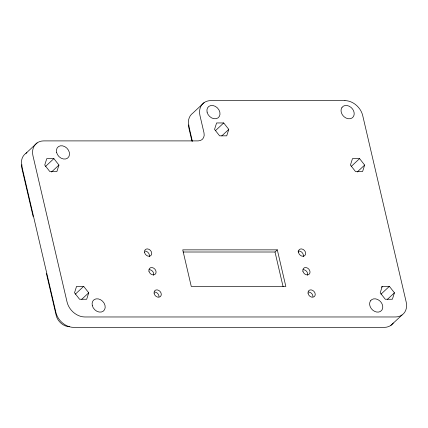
<?xml version="1.0" encoding="UTF-8"?>
<svg xmlns="http://www.w3.org/2000/svg" width="428" height="428" viewBox="0 0 428 428"><rect width="100%" height="100%" fill="white"/><g stroke="black" fill="none" stroke-linecap="round" stroke-linejoin="round"><path stroke-width="0.64" d="M58.952 165.064L56.897 171.51L49.787 171.51L44.731 165.064L46.78 158.622L53.891 158.622L58.952 165.064L51.499 172.013M88.735 292.8L86.681 299.247L79.571 299.247L74.509 292.8L76.564 286.359L83.674 286.359L88.735 292.8L81.748 299.316M228.777 129.39L226.722 135.837L219.612 135.837L214.551 129.39L216.605 122.948L223.716 122.948L228.777 129.39L221.79 135.906M364.651 165.064L362.596 171.51L355.486 171.51L350.43 165.064L352.479 158.622L359.595 158.622L364.651 165.064L357.198 172.013M382.263 286.359L380.214 292.8L385.27 299.247L392.38 299.247L394.434 292.8L389.378 286.359L382.263 286.359L381.332 287.225M25.942 153.315L37.108 142.904M45.507 166.439L53.891 158.622M204.097 102.624L192.932 113.035A16.505 12.958 47 0 0 188.807 125.993L192.386 141.336M215.332 130.765L223.716 122.948M75.291 294.175L83.674 286.359M351.211 166.439L359.595 158.622M183.104 252.006L275.006 252.006L277.307 249.856L285.84 286.455L191.273 286.455L182.74 249.856L277.307 249.856M380.99 294.175L389.378 286.359M387.447 299.316L394.434 292.8M390.892 325.376L402.058 314.965M275.006 252.006L283.09 286.674M191.937 141.144L189.106 128.994A12.444 9.769 47 0 1 188.876 124.955M33.111 216.456L22.112 169.274A12.444 9.769 47 0 1 21.972 164.684M46.422 273.535L56.186 315.425A12.444 9.769 47 0 0 69.593 326.703M393.3 322.996A16.505 12.952 47 0 1 384.21 327.377L73.675 327.377A16.505 12.958 47 0 1 55.891 312.419L21.817 166.267A16.505 12.958 47 0 1 26.905 152.71M144.958 251.043A4.061 3.189 47 0 1 149.292 256.565M149.302 269.683A4.061 3.189 47 0 1 153.641 275.209M303.254 269.683A4.061 3.189 47 0 1 307.588 275.209M298.027 251.166A4.061 3.189 47 0 1 302.034 252.483A4.061 3.189 47 0 1 303.243 256.565M308.46 292.008A4.061 3.189 47 0 1 312.938 296.647M154.508 292.008A4.061 3.189 47 0 1 158.991 296.647M342.004 107.407L341.314 108.792A7.367 5.783 47 0 0 342.871 115.469L344.208 116.849A7.367 5.783 47 0 0 353.228 116.849L353.919 115.464A7.367 5.783 47 0 0 352.362 108.782L351.03 107.407A7.367 5.783 47 0 0 342.004 107.401M370.589 300.74L369.899 302.125A7.367 5.783 47 0 0 371.45 308.802L372.788 310.182A7.367 5.783 47 0 0 381.808 310.182L382.498 308.797A7.367 5.783 47 0 0 380.941 302.115L379.609 300.74A7.367 5.783 47 0 0 370.584 300.734M344.936 100.623L210.779 100.623A16.505 12.958 47 0 0 199.972 115.581L203.996 132.841A8.886 6.976 47 0 1 198.175 140.898L43.784 140.898A16.505 12.958 47 0 0 32.977 155.856L67.052 302.007A16.505 12.958 47 0 0 84.835 316.971L395.376 316.971A16.505 12.952 47 0 0 406.183 302.007L362.719 115.581A16.505 12.952 47 0 0 344.936 100.623M207.082 112.131A7.367 5.778 47 0 0 217.996 117.909A7.367 5.778 47 0 0 215.3 106.347A7.367 5.778 47 0 0 207.082 112.131M56.587 152.405A7.367 5.778 47 0 0 67.501 158.189A7.367 5.778 47 0 0 64.805 146.627A7.367 5.778 47 0 0 56.587 152.405M92.271 305.464A7.367 5.778 47 0 0 103.185 311.242A7.367 5.778 47 0 0 100.489 299.68A7.367 5.778 47 0 0 92.271 305.464M308.101 293.544A4.061 3.189 47 0 0 314.125 296.732A4.061 3.189 47 0 0 312.638 290.355A4.061 3.189 47 0 0 308.101 293.544M302.896 271.218A4.061 3.189 47 0 0 308.92 274.412A4.061 3.189 47 0 0 307.432 268.03A4.061 3.189 47 0 0 302.896 271.218M298.551 252.579A4.061 3.189 47 0 0 304.57 255.767A4.061 3.189 47 0 0 303.083 249.39A4.061 3.189 47 0 0 298.551 252.579M144.6 252.579A4.061 3.189 47 0 0 150.624 255.767A4.061 3.189 47 0 0 149.137 249.39A4.061 3.189 47 0 0 144.6 252.579M148.944 271.218A4.061 3.189 47 0 0 154.968 274.412A4.061 3.189 47 0 0 153.481 268.03A4.061 3.189 47 0 0 148.944 271.218M154.15 293.544A4.061 3.189 47 0 0 160.174 296.732A4.061 3.189 47 0 0 158.686 290.355A4.061 3.189 47 0 0 154.15 293.544"/></g></svg>
